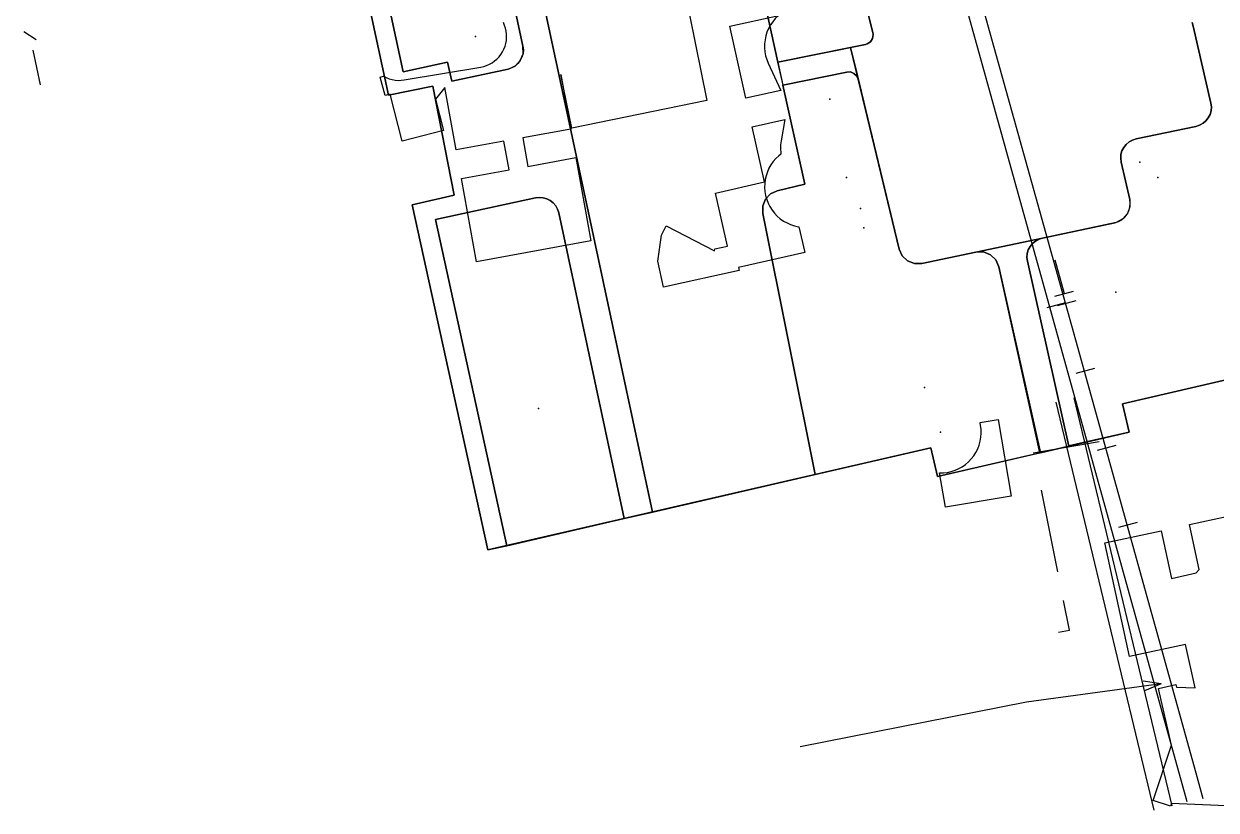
# Model space of a CAD drawing. Header units: metres. Extents: x 8858 to 9287, y -8974 to -8722.
# Drawn here: x 8939.5 to 9001, y -8940.8 to -8900.2 of the extents above; entities that cross this region are included whole.
import ezdxf

# ---------------------------------------------------------------- set-up
doc = ezdxf.new("R2010")
doc.units = ezdxf.units.M
for name, color, linetype in [('BENCH', 7, 'Continuous'), ('BOUNDARY', 7, 'Continuous'), ('CURB', 7, 'Continuous'), ('ELECTR_CABLE', 7, 'Continuous'), ('ELECTR_CABLE_COMM', 7, 'Continuous'), ('GAS', 7, 'Continuous'), ('GRASS', 7, 'Continuous'), ('GROUND', 7, 'Continuous'), ('HEAT', 7, 'Continuous'), ('LAMP', 7, 'Continuous'), ('SEWER', 7, 'Continuous'), ('SIDEWALK_PATH', 7, 'Continuous'), ('TREE', 7, 'Continuous')]:
    doc.layers.add(name, color=color, linetype=linetype)

msp = doc.modelspace()

# ---------------------------------------------------------------- linework, layer by layer
at = {"layer": 'BENCH'}
for p in [(8998.026, -8908.176), (8982.688, -8909.769)]:
    msp.add_point(p, dxfattribs=at)
at = {"layer": 'BOUNDARY'}
msp.add_lwpolyline([(9003.563, -8918.143), (8996.214, -8919.835), (8996.554, -8921.31), (8993.436, -8922.017), (8991.978, -8922.363), (8986.66, -8923.586), (8986.321, -8922.113), (8963.474, -8927.374), (8959.567, -8909.581), (8961.728, -8909.077), (8960.633, -8903.456), (8958.332, -8903.922), (8955.3, -8889.814)], dxfattribs=at)
at = {"layer": 'CURB'}
for points in [[(8964.111, -8888.822), (8966.952, -8902.054)], [(8961.692, -8889.46), (8956.487, -8890.577), (8959.096, -8902.717)], [(8962.879, -8890.228), (8965.275, -8901.391)], [(8974.887, -8894.669), (8976.71, -8894.389), (8978.433, -8902.23)], [(8982.812, -8898.631), (8983.328, -8900.7)], [(9000.772, -8904.329), (8999.864, -8900.363)], [(8978.433, -8902.23), (8982.943, -8901.311)], [(8982.181, -8901.466), (8982.575, -8903.103)], [(8959.096, -8902.717), (8961.392, -8902.224)], [(8961.392, -8902.224), (8961.602, -8903.202)], [(8961.602, -8903.202), (8964.508, -8902.578)], [(8966.952, -8902.054), (8968.377, -8908.695)], [(8978.433, -8902.23), (8978.687, -8903.402)], [(8978.691, -8903.402), (8981.989, -8902.73)], [(8982.575, -8903.103), (8984.682, -8911.861)], [(8978.691, -8903.402), (8979.815, -8908.52), (8978.4, -8908.853)], [(8996.913, -8906.177), (9000.002, -8905.531)], [(8996.581, -8909.301), (8996.143, -8907.378)], [(8968.377, -8908.695), (8971.969, -8925.426)], [(8960.759, -8910.33), (8965.933, -8909.219)], [(8967.121, -8909.987), (8970.507, -8925.763)], [(8977.649, -8910.023), (8980.353, -8923.494)], [(8960.76, -8910.33), (8964.451, -8927.16)], [(8992.076, -8911.292), (8995.813, -8910.502)], [(8988.651, -8912.015), (8992.076, -8911.292)], [(8985.861, -8912.605), (8988.651, -8912.015)], [(8991.307, -8912.488), (8993.436, -8922.017)], [(8989.834, -8912.776), (8991.976, -8922.36)]]:
    msp.add_lwpolyline(points, dxfattribs=at)
at = {"layer": 'ELECTR_CABLE'}
for points in [[(8978.472, -8899.807), (8978.443, -8899.831), (8978.296, -8899.976), (8978.164, -8900.134), (8978.048, -8900.304), (8977.95, -8900.485), (8977.869, -8900.675), (8977.808, -8900.872), (8977.766, -8901.074), (8977.744, -8901.279), (8977.743, -8901.485), (8977.761, -8901.69), (8977.8, -8901.892), (8977.858, -8902.09), (8977.936, -8902.281), (8978.585, -8903.682), (8976.779, -8904.086), (8975.947, -8900.373)], [(8976.406, -8912.807), (8976.44, -8912.966), (8972.532, -8913.818), (8972.243, -8912.49), (8972.424, -8911.14), (8972.675, -8910.657), (8975.161, -8911.953), (8975.174, -8911.851), (8975.839, -8911.707), (8975.218, -8908.975), (8977.745, -8908.401), (8977.107, -8905.55), (8978.791, -8905.173), (8978.596, -8906.283), (8978.571, -8906.488), (8978.565, -8906.694), (8978.58, -8906.9), (8978.591, -8906.96), (8978.477, -8907.048), (8978.328, -8907.19), (8978.193, -8907.346), (8978.074, -8907.515), (8977.972, -8907.694), (8977.889, -8907.882), (8977.824, -8908.078), (8977.779, -8908.279), (8977.753, -8908.484), (8977.748, -8908.69), (8977.763, -8908.895), (8977.798, -8909.098), (8977.853, -8909.297), (8977.927, -8909.489), (8978.019, -8909.673), (8978.129, -8909.848), (8978.256, -8910.01), (8978.398, -8910.159), (8978.554, -8910.294), (8978.722, -8910.413), (8978.902, -8910.515), (8979.09, -8910.598), (8979.286, -8910.663), (8979.487, -8910.708), (8979.515, -8910.712), (8979.815, -8912.033)], [(8989.792, -8920.653), (8990.468, -8924.595), (8987.073, -8925.177), (8986.769, -8923.404), (8986.972, -8923.4), (8987.176, -8923.375), (8987.377, -8923.33), (8987.573, -8923.266), (8987.762, -8923.183), (8987.941, -8923.082), (8988.11, -8922.963), (8988.266, -8922.829), (8988.409, -8922.68), (8988.536, -8922.518), (8988.647, -8922.344), (8988.74, -8922.16), (8988.814, -8921.968), (8988.87, -8921.77), (8988.905, -8921.567), (8988.921, -8921.361), (8988.917, -8921.155), (8988.892, -8920.951), (8988.868, -8920.811)]]:
    msp.add_lwpolyline(points, close=True, dxfattribs=at)
for points in [[(8991.608, -8922.371), (8995.003, -8921.789)], [(8992.871, -8928.507), (8992.025, -8924.29)], [(8992.904, -8931.615), (8993.476, -8931.517), (8993.167, -8929.977)]]:
    msp.add_lwpolyline(points, dxfattribs=at)
at = {"layer": 'ELECTR_CABLE_COMM'}
for points in [[(8940.156, -8901.066), (8939.526, -8900.659)], [(8940.387, -8903.397), (8939.999, -8901.596)]]:
    msp.add_lwpolyline(points, dxfattribs=at)
at = {"layer": 'GAS'}
for points in [[(8992.884, -8916.398), (8977.155, -8859.809)], [(8982.269, -8875.245), (8993.779, -8916.544)], [(8992.722, -8912.411), (8993.204, -8914.156)], [(8992.722, -8914.289), (8993.686, -8914.023)], [(8992.331, -8914.874), (8993.295, -8914.608)], [(8992.856, -8914.771), (8993.819, -8914.505)], [(8999.544, -8940.36), (8992.884, -8916.398)], [(8993.779, -8916.544), (9000, -8938.864)], [(8993.82, -8918.261), (8994.784, -8917.995)], [(8994.917, -8922.233), (8995.881, -8921.967)], [(8996.015, -8926.205), (8996.979, -8925.938)], [(8998.21, -8934.273), (8991.256, -8935.225)], [(8998.21, -8934.273), (8997.285, -8934.148)], [(8998.21, -8934.273), (8997.352, -8934.643)], [(8991.256, -8935.225), (8979.577, -8937.534)], [(9000, -8938.864), (9000.356, -8940.199)]]:
    msp.add_lwpolyline(points, dxfattribs=at)
at = {"layer": 'GRASS'}
for points in [[(8962.879, -8890.228), (8962.819, -8890.041), (8962.724, -8889.87), (8962.598, -8889.721), (8962.444, -8889.598), (8962.269, -8889.508), (8962.082, -8889.454), (8961.887, -8889.438), (8961.692, -8889.46), (8956.487, -8890.577), (8959.096, -8902.717), (8961.392, -8902.224), (8961.602, -8903.202), (8964.508, -8902.578), (8964.872, -8902.42), (8965.137, -8902.144), (8965.28, -8901.788), (8965.275, -8901.391)], [(8989.834, -8912.776), (8989.674, -8912.415), (8989.399, -8912.153), (8989.045, -8912.011), (8988.651, -8912.015), (8985.861, -8912.605), (8985.472, -8912.61), (8985.121, -8912.472), (8984.846, -8912.215), (8984.682, -8911.861), (8982.575, -8903.103), (8982.494, -8902.926), (8982.357, -8902.798), (8982.183, -8902.728), (8981.989, -8902.73), (8978.691, -8903.402), (8979.815, -8908.52), (8978.4, -8908.853), (8978.046, -8909.013), (8977.788, -8909.286), (8977.648, -8909.635), (8977.649, -8910.023), (8980.351, -8923.488), (8986.321, -8922.113), (8986.66, -8923.586), (8991.951, -8922.369)], [(8970.505, -8925.755), (8967.121, -8909.987), (8967.061, -8909.8), (8966.966, -8909.629), (8966.84, -8909.48), (8966.686, -8909.357), (8966.511, -8909.267), (8966.323, -8909.214), (8966.129, -8909.197), (8965.933, -8909.219), (8960.76, -8910.33), (8964.451, -8927.16)]]:
    msp.add_lwpolyline(points, close=True, dxfattribs=at)
for points in [[(8976.71, -8894.389), (8978.433, -8902.23), (8982.943, -8901.311), (8983.04, -8901.28), (8983.127, -8901.232), (8983.204, -8901.167), (8983.266, -8901.087), (8983.311, -8900.997), (8983.337, -8900.9), (8983.343, -8900.8), (8983.328, -8900.7), (8982.812, -8898.631)], [(8999.802, -8900.176), (8999.864, -8900.363), (9000.772, -8904.329), (9000.797, -8904.527), (9000.782, -8904.724), (9000.729, -8904.914), (9000.639, -8905.092), (9000.515, -8905.248), (9000.365, -8905.376), (9000.192, -8905.471), (9000.002, -8905.531), (8996.913, -8906.177), (8996.723, -8906.237), (8996.55, -8906.332), (8996.399, -8906.46), (8996.276, -8906.616), (8996.185, -8906.794), (8996.132, -8906.984), (8996.118, -8907.181), (8996.143, -8907.378), (8996.581, -8909.301), (8996.594, -8909.682), (8996.469, -8910.029), (8996.228, -8910.307), (8995.889, -8910.483), (8992.076, -8911.292), (8991.887, -8911.352), (8991.715, -8911.447), (8991.565, -8911.574), (8991.442, -8911.729), (8991.351, -8911.906), (8991.298, -8912.095), (8991.283, -8912.291), (8991.307, -8912.488), (8993.438, -8922.027), (8996.554, -8921.31), (8996.214, -8919.835), (9003.563, -8918.143)]]:
    msp.add_lwpolyline(points, dxfattribs=at)
at = {"layer": 'GROUND'}
for points in [[(8982.812, -8898.631), (8983.328, -8900.7), (8983.343, -8900.8), (8983.337, -8900.9), (8983.311, -8900.997), (8983.266, -8901.087), (8983.204, -8901.167), (8983.127, -8901.232), (8983.04, -8901.28), (8982.943, -8901.311), (8982.181, -8901.466), (8978.433, -8902.23), (8976.71, -8894.389)], [(9003.563, -8918.143), (8996.214, -8919.835), (8996.554, -8921.31), (8993.445, -8922.015), (8991.307, -8912.488), (8991.283, -8912.291), (8991.298, -8912.095), (8991.351, -8911.906), (8991.442, -8911.729), (8991.565, -8911.574), (8991.715, -8911.447), (8991.887, -8911.352), (8992.076, -8911.292), (8995.813, -8910.502), (8996.003, -8910.442), (8996.175, -8910.346), (8996.325, -8910.218), (8996.449, -8910.062), (8996.539, -8909.885), (8996.591, -8909.695), (8996.606, -8909.498), (8996.581, -8909.301), (8996.143, -8907.378), (8996.118, -8907.181), (8996.132, -8906.984), (8996.185, -8906.794), (8996.276, -8906.616), (8996.399, -8906.46), (8996.55, -8906.332), (8996.723, -8906.237), (8996.913, -8906.177), (9000.002, -8905.531), (9000.192, -8905.471), (9000.365, -8905.376), (9000.515, -8905.248), (9000.639, -8905.092), (9000.729, -8904.914), (9000.782, -8904.724), (9000.797, -8904.527), (9000.772, -8904.329), (8999.864, -8900.363), (8999.802, -8900.176)]]:
    msp.add_lwpolyline(points, dxfattribs=at)
for points in [[(8986.66, -8923.586), (8986.321, -8922.113), (8980.351, -8923.488), (8977.649, -8910.023), (8977.648, -8909.635), (8977.788, -8909.286), (8978.046, -8909.013), (8978.4, -8908.853), (8979.815, -8908.52), (8978.691, -8903.402), (8981.989, -8902.73), (8982.183, -8902.728), (8982.357, -8902.798), (8982.494, -8902.926), (8982.575, -8903.103), (8984.682, -8911.861), (8984.846, -8912.215), (8985.121, -8912.472), (8985.472, -8912.61), (8985.861, -8912.605), (8988.651, -8912.015), (8989.045, -8912.011), (8989.399, -8912.153), (8989.674, -8912.415), (8989.834, -8912.776), (8991.978, -8922.363)], [(8964.448, -8927.149), (8960.76, -8910.33), (8965.933, -8909.219), (8966.129, -8909.197), (8966.323, -8909.214), (8966.511, -8909.267), (8966.686, -8909.357), (8966.84, -8909.48), (8966.966, -8909.629), (8967.061, -8909.8), (8967.121, -8909.987), (8970.505, -8925.755)]]:
    msp.add_lwpolyline(points, close=True, dxfattribs=at)
at = {"layer": 'HEAT'}
for points in [[(8997.839, -8940.794), (8992.789, -8919.749)], [(8998.773, -8940.57), (8993.723, -8919.525)]]:
    msp.add_lwpolyline(points, dxfattribs=at)
at = {"layer": 'LAMP'}
msp.add_point((8966.085, -8920.081), dxfattribs=at)
at = {"layer": 'SEWER'}
for points in [[(8973.574, -8898.317), (8974.772, -8904.196), (8967.793, -8905.618), (8967.231, -8902.86), (8967.74, -8905.669), (8965.265, -8906.118), (8965.533, -8907.594), (8968.008, -8907.145), (8968.787, -8911.443), (8962.884, -8912.514), (8962.104, -8908.216), (8964.558, -8907.771), (8964.29, -8906.295), (8961.837, -8906.74), (8961.254, -8903.527), (8960.764, -8904.132), (8961.181, -8905.74), (8959.051, -8906.292), (8958.425, -8903.879), (8958.162, -8903.947), (8957.914, -8902.988), (8958.079, -8902.945), (8958.085, -8902.949), (8958.225, -8903.02), (8958.371, -8903.078), (8958.522, -8903.12), (8958.677, -8903.148), (8958.834, -8903.16), (8958.991, -8903.157), (8959.147, -8903.139), (8963.102, -8902.473), (8963.255, -8902.439), (8963.404, -8902.39), (8963.548, -8902.328), (8963.685, -8902.251), (8963.814, -8902.161), (8963.933, -8902.059), (8964.042, -8901.946), (8964.139, -8901.823), (8964.224, -8901.69), (8964.295, -8901.55), (8964.353, -8901.404), (8964.395, -8901.253), (8964.423, -8901.099), (8964.435, -8900.942), (8964.432, -8900.785), (8964.414, -8900.629), (8964.38, -8900.476), (8964.332, -8900.326), (8964.269, -8900.183)], [(9003.151, -8940.643), (8998.734, -8940.445), (8998.689, -8940.583), (8997.801, -8940.293), (8998.733, -8937.441), (8998.06, -8934.518), (8998.97, -8934.308), (8999.003, -8934.451), (8999.963, -8934.494), (8999.461, -8932.249), (8996.571, -8932.875), (8995.301, -8927.011), (8998.203, -8926.383), (8998.736, -8928.841), (9000.015, -8928.564), (9000.172, -8928.386), (8999.669, -8926.065), (9001.58, -8925.651)]]:
    msp.add_lwpolyline(points, dxfattribs=at)
at = {"layer": 'SIDEWALK_PATH'}
for points in [[(8955.3, -8889.814), (8958.332, -8903.922), (8960.633, -8903.456), (8961.728, -8909.077), (8959.567, -8909.581), (8963.474, -8927.374), (8964.451, -8927.16), (8960.76, -8910.33), (8965.933, -8909.219), (8966.129, -8909.197), (8966.323, -8909.214), (8966.511, -8909.267), (8966.686, -8909.357), (8966.84, -8909.48), (8966.966, -8909.629), (8967.061, -8909.8), (8967.121, -8909.987), (8970.507, -8925.763), (8971.969, -8925.426), (8968.377, -8908.695), (8966.952, -8902.054), (8964.111, -8888.822)], [(8964.111, -8888.822), (8966.952, -8902.054), (8968.377, -8908.695), (8971.969, -8925.426), (8980.353, -8923.494), (8977.649, -8910.023), (8977.648, -8909.635), (8977.788, -8909.286), (8978.046, -8909.013), (8978.4, -8908.853), (8979.815, -8908.52), (8978.644, -8903.19), (8978.433, -8902.23), (8976.71, -8894.389)], [(8982.812, -8898.631), (8983.328, -8900.7), (8983.343, -8900.8), (8983.337, -8900.9), (8983.311, -8900.997), (8983.266, -8901.087), (8983.204, -8901.167), (8983.127, -8901.232), (8983.04, -8901.28), (8982.943, -8901.311), (8982.181, -8901.466), (8982.534, -8902.934), (8984.682, -8911.861), (8984.846, -8912.215), (8985.121, -8912.472), (8985.472, -8912.61), (8985.861, -8912.605), (8988.651, -8912.015), (8992.076, -8911.292), (8995.813, -8910.502), (8996.003, -8910.442), (8996.175, -8910.346), (8996.325, -8910.218), (8996.449, -8910.062), (8996.539, -8909.885), (8996.591, -8909.695), (8996.606, -8909.498), (8996.581, -8909.301), (8996.143, -8907.378), (8996.118, -8907.181), (8996.132, -8906.984), (8996.185, -8906.794), (8996.276, -8906.616), (8996.399, -8906.46), (8996.55, -8906.332), (8996.723, -8906.237), (8996.913, -8906.177), (9000.002, -8905.531), (9000.192, -8905.471), (9000.365, -8905.376), (9000.515, -8905.248), (9000.639, -8905.092), (9000.729, -8904.914), (9000.782, -8904.724), (9000.797, -8904.527), (9000.772, -8904.329), (8999.864, -8900.363), (8999.802, -8900.176)]]:
    msp.add_lwpolyline(points, dxfattribs=at)
for points in [[(8961.602, -8903.202), (8961.392, -8902.224), (8959.096, -8902.717), (8956.487, -8890.577), (8961.692, -8889.46), (8961.887, -8889.438), (8962.082, -8889.454), (8962.269, -8889.508), (8962.444, -8889.598), (8962.598, -8889.721), (8962.724, -8889.87), (8962.819, -8890.041), (8962.879, -8890.228), (8965.275, -8901.391), (8965.298, -8901.586), (8965.281, -8901.781), (8965.228, -8901.968), (8965.137, -8902.144), (8965.015, -8902.298), (8964.866, -8902.424), (8964.695, -8902.518), (8964.508, -8902.578)], [(8982.181, -8901.466), (8978.433, -8902.23), (8978.688, -8903.402), (8981.989, -8902.73), (8982.183, -8902.728), (8982.357, -8902.798), (8982.494, -8902.926), (8982.575, -8903.103)], [(8991.307, -8912.488), (8991.283, -8912.291), (8991.298, -8912.095), (8991.351, -8911.906), (8991.442, -8911.729), (8991.565, -8911.574), (8991.715, -8911.447), (8991.887, -8911.352), (8992.076, -8911.292), (8988.651, -8912.015), (8989.045, -8912.011), (8989.399, -8912.153), (8989.674, -8912.415), (8989.834, -8912.776), (8991.978, -8922.363), (8993.447, -8922.025)]]:
    msp.add_lwpolyline(points, close=True, dxfattribs=at)
at = {"layer": 'TREE'}
for p in [(8962.836, -8900.895), (8981.106, -8904.128), (8997.099, -8907.372), (8981.974, -8908.164), (8982.862, -8910.766), (8995.868, -8914.076), (8985.992, -8919.004), (8986.822, -8921.305)]:
    msp.add_point(p, dxfattribs=at)

doc.saveas('drawing.dxf')
